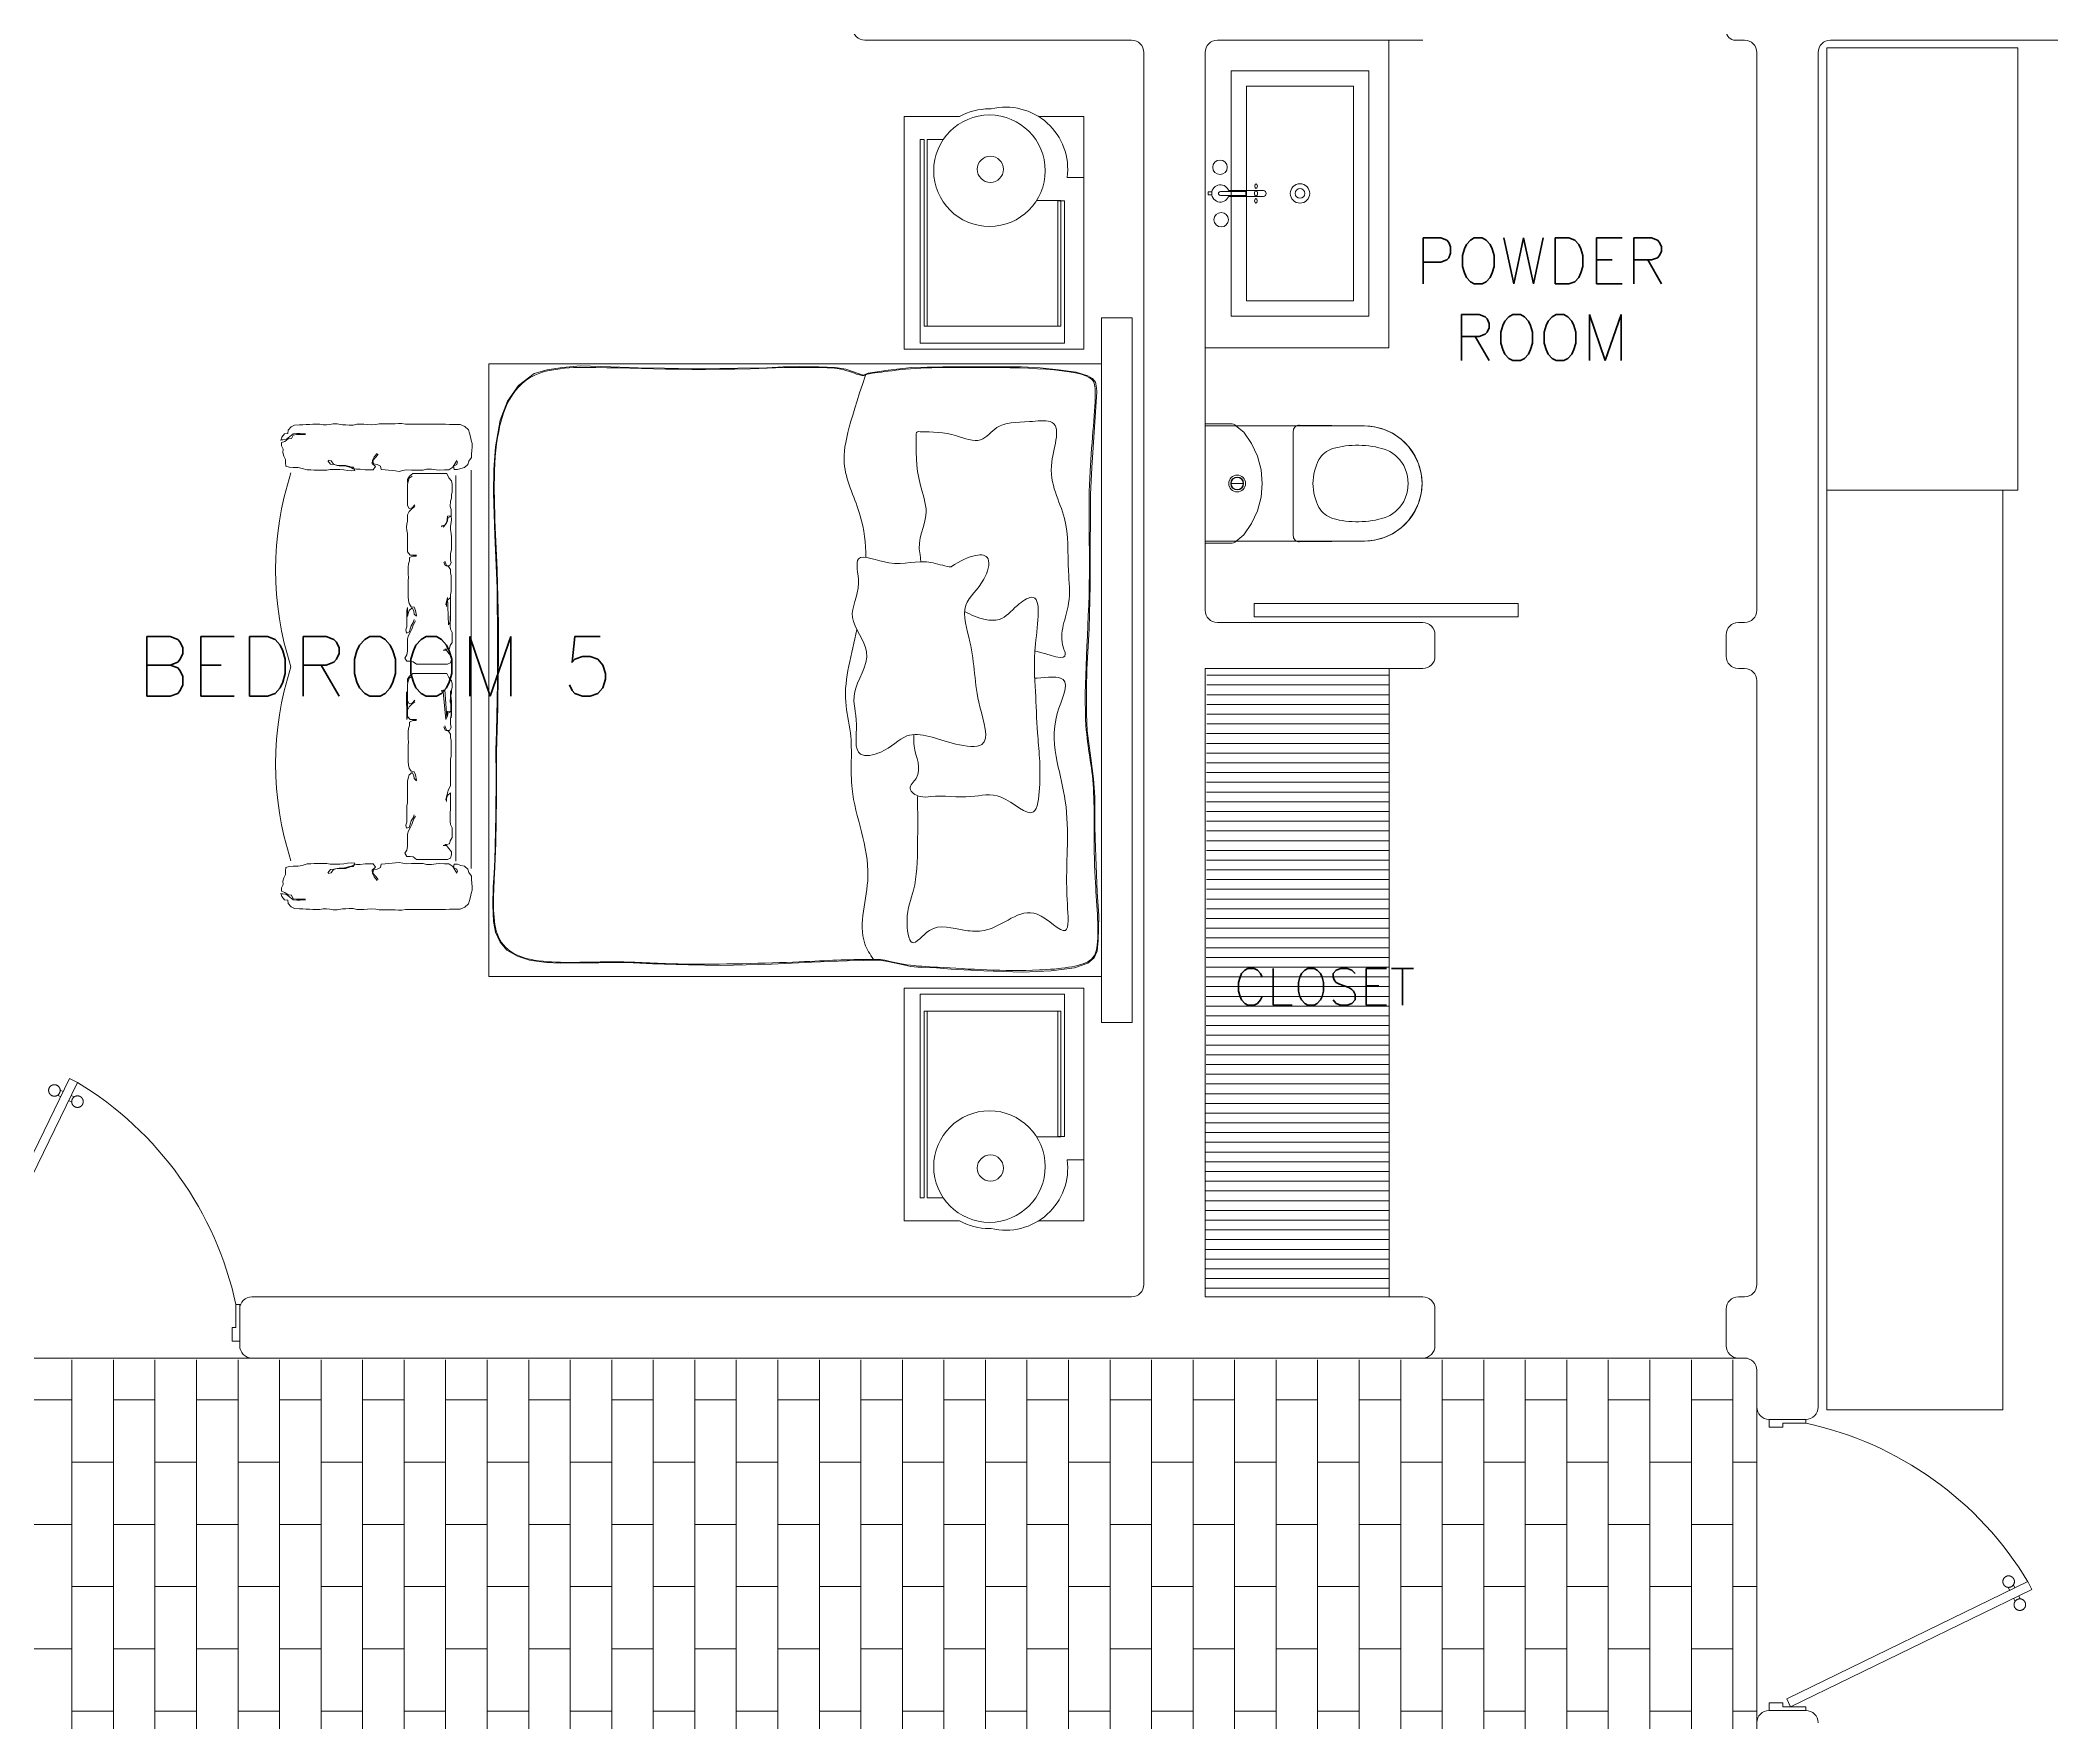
# Model space of a CAD drawing. Header units: metres. Extents: x 8 to 2416, y -346 to 476.
# Drawn here: x 45.75 to 52.31, y 47.26 to 52.75 of the extents above; entities that cross this region are included whole.
import ezdxf

# ---------------------------------------------------------------- set-up
doc = ezdxf.new("R2010")
doc.units = ezdxf.units.M
doc.linetypes.add('0', pattern=[0])
doc.layers.get('0').update_dxf_attribs({"color": 250, "linetype": '0', "lineweight": 20})
doc.layers.add('1', color=1, linetype='Continuous')
for name, color, linetype, lineweight in [('A-DOOR', 35, 'Continuous', 5), ('A-WALL', 250, 'Continuous', 20), ('baños', 140, 'Continuous', 0), ('closets', 253, 'Continuous', 0), ('MOBILIARIOS', 252, 'Continuous', 0), ('piso', 253, 'Continuous', 0), ('textos', 7, 'Continuous', 0)]:
    doc.layers.add(name, color=color, linetype=linetype, lineweight=lineweight)
doc.layers.add('hatch piso', color=253, linetype='Continuous', lineweight=0, transparency=0.7)
doc.styles.get("Standard").update_dxf_attribs({"font": 'arial.ttf', "height": 0.1875})

# ---------------------------------------------------------------- blocks, each defined once
blk = doc.blocks.new('Caroma_ToiletSuites')
at = {"layer": 'baños'}
for p, q in [((-120.8, 664), (-144, 640.8)), ((-94, 682.8), (-120.8, 664)), ((-64.3, 696.7), (-94, 682.8)), ((-32.6, 705.1), (-64.3, 696.7)), ((0, 708), (-32.6, 705.1)), ((32.6, 705.1), (0, 708)), ((64.3, 696.7), (32.6, 705.1)), ((94, 682.8), (64.3, 696.7)), ((120.8, 664), (94, 682.8)), ((144, 640.8), (120.8, 664)), ((-162.8, 614), (-176.7, 584.3)), ((-144, 640.8), (-162.8, 614)), ((162.8, 614), (144, 640.8)), ((176.7, 584.3), (162.8, 614)), ((-185.1, 552.6), (-188, 520)), ((-176.7, 584.3), (-185.1, 552.6)), ((185.1, 552.6), (176.7, 584.3)), ((188, 520), (185.1, 552.6)), ((-188, 520), (-190.5, 308)), ((-188, 0), (-188, 520)), ((188, 520), (188, 0)), ((190.5, 308), (188, 520)), ((-190.5, 308), (-190.2, 304.5)), ((-190.2, 304.5), (-189.3, 301.2)), ((-189.3, 301.2), (-187.8, 298)), ((-187.8, 298), (-185.8, 295.1)), ((-185.8, 295.1), (-183.4, 292.7)), ((-183.4, 292.7), (-180.5, 290.7)), ((-180.5, 290.7), (-177.3, 289.2)), ((-177.3, 289.2), (-174, 288.3)), ((-174, 288.3), (-170.5, 288)), ((-170.5, 288), (170.5, 288)), ((170.5, 288), (174, 288.3)), ((174, 288.3), (177.3, 289.2)), ((177.3, 289.2), (180.5, 290.7)), ((180.5, 290.7), (183.4, 292.7)), ((183.4, 292.7), (185.8, 295.1)), ((185.8, 295.1), (187.8, 298)), ((187.8, 298), (189.3, 301.2)), ((189.3, 301.2), (190.2, 304.5)), ((190.2, 304.5), (190.5, 308)), ((-130, 152.2), (-167.1, 126.2)), ((-88.9, 171.3), (-130, 152.2)), ((-45.1, 183.1), (-88.9, 171.3)), ((0, 187), (-45.1, 183.1)), ((45.1, 183.1), (0, 187)), ((88.9, 171.3), (45.1, 183.1)), ((130, 152.2), (88.9, 171.3)), ((167.1, 126.2), (130, 152.2)), ((-194.6, 88.2), (-195, 83.5)), ((-195, 83.5), (-195, 0)), ((-193.4, 92.7), (-194.6, 88.2)), ((-191.4, 97), (-193.4, 92.7)), ((-188.7, 100.9), (-191.4, 97)), ((-167.1, 126.2), (-188.7, 100.9)), ((0, 85), (0, 125)), ((188.7, 100.9), (167.1, 126.2)), ((191.4, 97), (188.7, 100.9)), ((193.4, 92.7), (191.4, 97)), ((194.6, 88.2), (193.4, 92.7)), ((195, 83.5), (194.6, 88.2)), ((195, 0), (195, 83.5)), ((-195, 0), (195, 0)), ((188, 0), (-188, 0))]:
    blk.add_line(p, q, dxfattribs=at)
for centre, radius, start, end in [((0, 520), 188, 0, 180), ((-2.7, 547.4), 115.2, 88.65652, 137.04039), ((2.7, 547.4), 115.2, 42.9609, 91.34146), ((-18.8, 556.1), 97.6, 134.33725, 160.9897), ((18.8, 556.1), 97.6, 19.00998, 45.66427), ((183, 496.7), 307.9, 162.77131, 195.21432), ((-183, 496.7), 307.9, 344.7852, 17.22859), ((-36.1, 442.4), 82.4, 198.76304, 239.35819), ((36.1, 442.4), 82.4, 300.64117, 341.23514), ((2.9, 529.9), 177.9, 242.91598, 269.06591), ((-2.9, 529.9), 177.9, 270.93391, 297.08355), ((0, 105), 27.5, 0, 180), ((0, 105), 27.5, 180, 0), ((0, 105), 21, 0, 180), ((0, 105), 21, 180, 0), ((0, 105), 20, 0, 180), ((0, 105), 20, 180, 0)]:
    blk.add_arc(centre, radius, start, end, dxfattribs=at)
blk = doc.blocks.new('puerta 1.00')
at = {"layer": 'A-DOOR'}
for p, q in [((-0.15, -0.0125), (-0.9369, -0.3949)), ((-0.1376, -0.038), (-0.9245, -0.4204)), ((-0.1376, -0.038), (-0.15, -0.0125)), ((-0.8946, -0.3743), (-0.8996, -0.3641)), ((-0.8777, -0.3661), (-0.8826, -0.3559)), ((-0.8653, -0.3916), (-0.8603, -0.4018)), ((-0.9369, -0.3949), (-0.9245, -0.4204)), ((-0.8822, -0.3998), (-0.8772, -0.4101))]:
    blk.add_line(p, q, dxfattribs=at)
for points in [[(-0.08, 0), (-0.08, -0.025), (-0.125, -0.025), (-0.125, -0.0125), (-0.2, -0.0125), (-0.2, 0), (-0.08, 0)], [(-0.08, -0.95), (-0.08, -0.925), (-0.125, -0.925), (-0.125, -0.9375), (-0.2, -0.9375), (-0.2, -0.95), (-0.08, -0.95)]]:
    blk.add_lwpolyline(points, dxfattribs=at)
blk.add_arc((0.0366, 0.1602), 1.1229, 211.13358, 257.83427, dxfattribs=at)
for points in [[(-0.8982, -0.3642), (-0.9033, -0.3642), (-0.912, -0.3591), (-0.917, -0.3504), (-0.917, -0.3403), (-0.912, -0.3316), (-0.9033, -0.3265), (-0.8932, -0.3265), (-0.8844, -0.3316), (-0.8794, -0.3403), (-0.8794, -0.3504), (-0.8844, -0.3591), (-0.8932, -0.3642), (-0.8982, -0.3642)], [(-0.8617, -0.4394), (-0.8667, -0.4394), (-0.8754, -0.4344), (-0.8805, -0.4256), (-0.8805, -0.4156), (-0.8754, -0.4068), (-0.8667, -0.4018), (-0.8566, -0.4018), (-0.8479, -0.4068), (-0.8428, -0.4156), (-0.8428, -0.4257), (-0.8479, -0.4344), (-0.8566, -0.4394), (-0.8617, -0.4394)]]:
    blk.add_open_spline(points, degree=2, dxfattribs=at)
blk = doc.blocks.new('A$C8d867532')
at = {"layer": 'baños', "linetype": 'Continuous'}
blk.add_line((0.0395, 0.4062, 0), (0.1223, 0.4062, 0.0004), dxfattribs=at)
at = {"layer": 'baños'}
for points in [[(0.0743, 0.8), (0.5243, 0.8), (0.5243, 0), (0.0743, 0)], [(0.1243, 0.75), (0.4743, 0.75), (0.4743, 0.05), (0.1243, 0.05)]]:
    blk.add_lwpolyline(points, close=True, dxfattribs=at)
at = {"layer": 'baños', "linetype": 'Continuous'}
for points, elevation in [([(0.0114, 0.405), (0.0005, 0.405), (0, 0.4043), (0, 0.3957)], 0), ([(0, 0.3957), (0.0005, 0.395), (0.0114, 0.395)], 0), ([(0.1223, 0.4062), (0.1223, 0.3939)], 0.0004)]:
    blk.add_lwpolyline(points, dxfattribs=dict(at, elevation=elevation))
blk.add_lwpolyline([(0.0672, 0.3939, -9.082434), (0.0672, 0.4062)], format="xyb", dxfattribs=at)
at = {"layer": 'baños', "linetype": 'Continuous', "elevation": 0}
for points in [[(0.0333, 0.4, -0.385153), (0.0395, 0.4062), (0.0395, 0.4062)], [(0.0333, 0.4, 0.385153), (0.0395, 0.3939), (0.0395, 0.3939)], [(0.0661, 0.4101), (0.1804, 0.4101, -0.363105), (0.1887, 0.4, -0.363105), (0.1804, 0.39), (0.0661, 0.39)]]:
    blk.add_lwpolyline(points, format="xyb", dxfattribs=at)
at = {"layer": 'baños', "linetype": 'Continuous', "extrusion": (1.31781e-06, -1, -8.43443e-26), "elevation": -0.3939}
blk.add_lwpolyline([(0.1223, 0.0004), (0.0395, 0)], close=True, dxfattribs=at)
at = {"layer": 'baños', "linetype": 'Continuous'}
for centre, radius in [((0.0422, 0.4857), 0.0237), ((0.2993, 0.4), 0.0317), ((0.2993, 0.4), 0.0159), ((0.0384, 0.3146), 0.0237)]:
    blk.add_circle(centre, radius, dxfattribs=at)
at = {"layer": 'baños', "linetype": 'Continuous', "extrusion": (3.61622e-27, 8.43443e-26, -1)}
for centre, major_axis, ratio in [((0.1558, 0.4), (0, -0.0085), 0.599546), ((0.1557, 0.424), (0.00005, -0.0075), 0.581577), ((0.1558, 0.376), (0.00005, -0.0075), 0.581577)]:
    blk.add_ellipse(centre, major_axis=major_axis, ratio=ratio, dxfattribs=at)
at = {"layer": 'baños', "linetype": 'Continuous', "flags": 8}
for tag, p in [('TRADENAME', (0.1887, 0.4, 0)), ('MODELNUMBER', (0.1887, 0.4, 0)), ('MATERIAL', (0.1888, 0.4, 0)), ('PRODUCT', (0.1888, 0.4, 0))]:
    blk.add_attdef(tag, p, '', height=0.0000254, rotation=270.00008, dxfattribs=at)
at = {"layer": 'baños', "linetype": 'Continuous'}
for tag, p in [('MATERIAL', (0.299, 0.3999)), ('PRODUCT', (0.299, 0.3999)), ('TRADENAME', (0.2991, 0.3999)), ('MODELNUMBER', (0.2991, 0.3999))]:
    blk.add_attdef(tag, p, '', height=0.0000254, rotation=90.00008, dxfattribs=at)
blk = doc.blocks.new('PL BASE 1N NASAS 09')
at = {"layer": 'closets', "transparency": 33554687}
h = blk.add_hatch(dxfattribs=at)
h.set_pattern_fill('LINE', color=256, scale=0.01, angle=180)
h.set_pattern_definition([(180, (-436.975463, -2859.17424), (-4e-18, -0.03175), [])])
h.paths.add_polyline_path([(-100.8257, -37.4997), (-100.8295, -39.5497), (-100.2311, -39.5497), (-100.2311, -37.4997)])
at = {"layer": 'A-DOOR'}
blk.add_lwpolyline([(-100.6713, -37.2871), (-99.8095, -37.2871), (-99.8095, -37.3316), (-100.6713, -37.3316)], close=True, dxfattribs=at)
at = {"layer": 'A-WALL'}
for p, q in [((-101.071, -35.4497), (-101.941, -35.4497)), ((-101.031, -35.4897), (-101.031, -39.5097)), ((-100.831, -37.3097), (-100.831, -35.4897)), ((-100.791, -35.4497), (-100.1211, -35.4497)), ((-99.1011, -35.4497), (-99.1011, -35.4497)), ((-99.1011, -35.4497), (-99.0711, -35.4497)), ((-99.0311, -35.4897), (-99.0311, -37.3097)), ((-98.8311, -35.4897), (-98.8311, -39.9097)), ((-98.7911, -35.4497), (-97.8461, -35.4497)), ((-100.791, -37.3497), (-100.1211, -37.3497)), ((-100.0811, -37.3897), (-100.0811, -37.4597)), ((-99.1311, -37.3897), (-99.1311, -37.4597)), ((-99.1011, -37.3497), (-99.1011, -37.3497)), ((-99.0711, -37.3497), (-99.0911, -37.3497)), ((-100.831, -37.4997), (-100.1211, -37.4997)), ((-100.831, -39.5497), (-100.831, -37.4997)), ((-99.1011, -37.4997), (-99.1011, -37.4997)), ((-99.0911, -37.4997), (-99.0711, -37.4997)), ((-99.0311, -37.5397), (-99.0311, -39.5097)), ((-101.071, -39.5497), (-103.941, -39.5497)), ((-100.1211, -39.5497), (-100.831, -39.5497)), ((-99.0911, -39.5497), (-99.0711, -39.5497)), ((-103.981, -39.5897), (-103.981, -39.7097)), ((-100.0811, -39.5897), (-100.0811, -39.7097)), ((-99.1311, -39.5897), (-99.1311, -39.7097)), ((-100.1211, -39.7497), (-103.941, -39.7497)), ((-99.0911, -39.7497), (-99.0711, -39.7497)), ((-99.0311, -39.7897), (-99.0311, -39.9097)), ((-98.8711, -39.9497), (-98.9911, -39.9497)), ((-99.0311, -40.9397), (-99.0311, -41.0097)), ((-98.8711, -40.8997), (-98.9911, -40.8997))]:
    blk.add_line(p, q, dxfattribs=at)
for centre, radius, start, end in [((-101.941, -35.4097), 0.04, 180, 270), ((-99.1011, -35.4197), 0.03, 180, 270), ((-101.071, -35.4897), 0.04, 0, 90), ((-100.791, -35.4897), 0.04, 90, 180), ((-99.0711, -35.4897), 0.04, 360, 90), ((-98.7911, -35.4897), 0.04, 90, 180), ((-100.791, -37.3097), 0.04, 180, 270), ((-99.0711, -37.3097), 0.04, 270, 360), ((-100.1211, -37.3897), 0.04, 0, 90), ((-99.0911, -37.3897), 0.04, 90, 180), ((-100.1211, -37.4597), 0.04, 270, 0), ((-99.0911, -37.4597), 0.04, 180, 270), ((-99.0711, -37.5397), 0.04, 0, 90), ((-101.071, -39.5097), 0.04, 270, 0), ((-99.0711, -39.5097), 0.04, 270, 0), ((-103.941, -39.5897), 0.04, 90, 180), ((-100.1211, -39.5897), 0.04, 0, 90), ((-99.0911, -39.5897), 0.04, 90, 180), ((-103.941, -39.7097), 0.04, 180, 270), ((-100.1211, -39.7097), 0.04, 270, 0), ((-99.0911, -39.7097), 0.04, 180, 270), ((-99.0711, -39.7897), 0.04, 0, 90), ((-98.9911, -39.9097), 0.04, 180, 270), ((-98.8711, -39.9097), 0.04, 270, 0), ((-98.9911, -40.9397), 0.04, 90, 180), ((-98.8711, -40.9397), 0.04, 360, 90)]:
    blk.add_arc(centre, radius, start, end, dxfattribs=at)
at = {"layer": 'baños'}
for q in [(-100.2315, -35.4497), (-100.8315, -36.4532)]:
    blk.add_line((-100.2315, -36.4532), q, dxfattribs=at)
at = {"layer": 'closets', "transparency": 33554687}
blk.add_line((-100.2311, -39.5497), (-100.2311, -37.4997), dxfattribs=at)
at = {"layer": 'piso'}
for p, q in [((-104.971, -39.7497), (-103.941, -39.7497)), ((-100.1211, -39.7497), (-99.0911, -39.7497)), ((-99.0311, -39.9097), (-99.0311, -40.9397))]:
    blk.add_line(p, q, dxfattribs=at)
at = {"layer": '1'}
ref = blk.add_blockref('A$C8d867532', (-100.8209, -35.5497), dxfattribs=dict(at, xscale=-1, rotation=180))
ref.add_attrib('MATERIAL', 'VITREOUS CHINA', (-100.522, -35.9496), dxfattribs={"layer": 'baños', "linetype": 'Continuous', "height": 0.0000254, "rotation": 269.99992})
ref.add_attrib('PRODUCT', 'BATHROOM SINK', (-100.5219, -35.9496), dxfattribs={"layer": 'baños', "linetype": 'Continuous', "height": 0.0000254, "rotation": 269.99992})
ref.add_attrib('TRADENAME', 'VOX', (-100.5219, -35.9496), dxfattribs={"layer": 'baños', "linetype": 'Continuous', "height": 0.0000254, "rotation": 269.99992})
ref.add_attrib('MODELNUMBER', 'K-5373', (-100.5218, -35.9496), dxfattribs={"layer": 'baños', "linetype": 'Continuous', "height": 0.0000254, "rotation": 269.99992})
ref.add_attrib('MATERIAL', 'BRASS', (-100.6321, -35.9498, 0), dxfattribs={"layer": 'baños', "linetype": 'Continuous', "height": 0.0000254, "rotation": 89.99992})
ref.add_attrib('PRODUCT', 'FAUCETS', (-100.6322, -35.9498, 0), dxfattribs={"layer": 'baños', "linetype": 'Continuous', "height": 0.0000254, "rotation": 89.99992})
ref.add_attrib('TRADENAME', 'PURIST', (-100.6322, -35.9498, 0), dxfattribs={"layer": 'baños', "linetype": 'Continuous', "height": 0.0000254, "rotation": 89.99992})
ref.add_attrib('MODELNUMBER', 'K-14404-4A', (-100.6322, -35.9498, 0), dxfattribs={"layer": 'baños', "linetype": 'Continuous', "height": 0.0000254, "rotation": 89.99992})
at = {"layer": 'A-DOOR', "xscale": -1, "rotation": 90}
blk.add_blockref('puerta 1.00', (-104.931, -39.7747), dxfattribs=at)
at = {"layer": 'A-DOOR', "rotation": 180}
blk.add_blockref('puerta 1.00', (-99.0711, -40.8997), dxfattribs=at)
at = {"layer": 'baños', "xscale": -0.000999999934791, "yscale": 0.000999999934791, "rotation": 270}
blk.add_blockref('Caroma_ToiletSuites', (-100.8315, -36.8961), dxfattribs=at)
at = {"layer": 'textos'}
for s, insert, char_height, width, attachment_point in [('\\pxqc;{\\Fromans|c0;POWDER\\PROOM}', (-98.03, -36.495), 0.15, 3.408577, 9), ('{\\Fromans|c0; BEDROOM 5}', (-104.4508, -37.5905), 0.195, 3.404877, 7), ('\\pxqc;{\\Fromans|c0;\\H0.8x;CLOSET\\H1.25x; }', (-98.7396, -38.5982), 0.15, 3.404877, 9)]:
    blk.add_mtext(s, dxfattribs=dict(at, insert=insert, char_height=char_height, width=width, attachment_point=attachment_point))
blk = doc.blocks.new('A$Ca3ef8f56')
at = {"layer": 'MOBILIARIOS'}
for p, q in [((0.0032, 0.1527), (0.0032, 1.4519)), ((0.0532, 0.1694), (0.0532, 1.4284))]:
    blk.add_line(p, q, dxfattribs=at)
for points in [[(0.6249, 1.5324), (0.6212, 1.5434), (0.6126, 1.5544), (0.6016, 1.5556), (0.6004, 1.5666), (0.5906, 1.5776), (0.5796, 1.5825), (0.5637, 1.5837), (0.5527, 1.5837), (0.5417, 1.5849), (0.5307, 1.5849), (0.5197, 1.5862), (0.4977, 1.5862), (0.4867, 1.5837), (0.4757, 1.5837), (0.4647, 1.5849), (0.4537, 1.5874), (0.4402, 1.5874), (0.4231, 1.5837), (0.4121, 1.5837), (0.4011, 1.5825), (0.3889, 1.5825), (0.3766, 1.5862), (0.3534, 1.5862), (0.3412, 1.5849), (0.3302, 1.5837), (0.3143, 1.5849), (0.3033, 1.5874), (0.2519, 1.5874), (0.2409, 1.5886), (0.2299, 1.5886), (0.2177, 1.5862), (0.0868, 1.5862), (0.0746, 1.5849), (0.0391, 1.5849), (0.0245, 1.5788), (0.0122, 1.5678), (0.0086, 1.5568), (0.0061, 1.5446), (0.0037, 1.5336), (0, 1.5226), (0, 1.5116), (0.0012, 1.5006), (0.0024, 1.4884), (0.0024, 1.4774), (0.011, 1.4652), (0.0147, 1.4542), (0.0257, 1.4445), (0.0367, 1.442), (0.0477, 1.4383), (0.0587, 1.4383), (0.0611, 1.4493), (0.0501, 1.4542), (0.0477, 1.464)], [(0.4708, 1.4664), (0.4622, 1.4554), (0.4512, 1.4542), (0.4341, 1.4506), (0.4231, 1.4506), (0.4109, 1.4493), (0.3999, 1.4457), (0.3876, 1.4457), (0.3828, 1.4347), (0.395, 1.4335), (0.4072, 1.4347), (0.4194, 1.4371), (0.4317, 1.4383), (0.4635, 1.4383), (0.4745, 1.4359), (0.516, 1.4359), (0.527, 1.4371), (0.5381, 1.4371), (0.5552, 1.442), (0.5674, 1.4445), (0.5845, 1.4445), (0.5968, 1.4457), (0.6078, 1.4493), (0.609, 1.4603), (0.609, 1.4713), (0.6151, 1.4823), (0.6175, 1.4933), (0.6163, 1.5043), (0.6224, 1.5153), (0.6224, 1.5263), (0.6114, 1.53), (0.6004, 1.5385), (0.5894, 1.5397), (0.5845, 1.5507), (0.5735, 1.552), (0.5442, 1.552)], [(0.5442, 1.5544), (0.5613, 1.5556), (0.5723, 1.5556), (0.5845, 1.5544), (0.5955, 1.5458), (0.6065, 1.5373), (0.6175, 1.5348), (0.6212, 1.5348)], [(0.0501, 1.4677), (0.0563, 1.4567), (0.0636, 1.4457), (0.0758, 1.4371), (0.0905, 1.4371), (0.1064, 1.4359), (0.1174, 1.4371), (0.1333, 1.4396), (0.1492, 1.4396), (0.1602, 1.4359), (0.1981, 1.4359), (0.2152, 1.4371), (0.2262, 1.4347), (0.2385, 1.4322), (0.2507, 1.4335), (0.2617, 1.4347), (0.2727, 1.4359), (0.2837, 1.4371), (0.2972, 1.4383), (0.2996, 1.4493), (0.3106, 1.4542), (0.3216, 1.4567), (0.3241, 1.4677), (0.3143, 1.4787), (0.3069, 1.4884)], [(0.3106, 1.4909), (0.3204, 1.4799), (0.3253, 1.4689), (0.3265, 1.4579), (0.3155, 1.4481), (0.3228, 1.4371), (0.3497, 1.4371), (0.3656, 1.4396), (0.3779, 1.4396), (0.3889, 1.4408), (0.3999, 1.4481), (0.4133, 1.4518), (0.4402, 1.4518), (0.4525, 1.4554), (0.4598, 1.4664), (0.4696, 1.4689)], [(0.0946, 1.3772), (0.0844, 1.3772), (0.0759, 1.3874), (0.0673, 1.3976), (0.0673, 1.4078), (0.0708, 1.4181), (0.081, 1.4232), (0.1822, 1.4232), (0.1924, 1.4146), (0.2026, 1.4129), (0.2129, 1.4129), (0.2197, 1.4027), (0.2129, 1.3925), (0.2112, 1.3806), (0.2112, 1.3397), (0.2078, 1.3294), (0.2026, 1.3192), (0.1975, 1.309), (0.1941, 1.2988), (0.189, 1.2885), (0.1856, 1.2817)], [(0.0844, 1.234), (0.0844, 1.2238), (0.081, 1.2135), (0.0708, 1.205), (0.0708, 1.2579), (0.0725, 1.2715), (0.0725, 1.2988), (0.0708, 1.309), (0.0656, 1.3192), (0.0656, 1.3516), (0.0725, 1.3618), (0.0742, 1.372), (0.0844, 1.3737), (0.0895, 1.3737)], [(0.189, 1.2766), (0.1924, 1.2868), (0.1992, 1.2971), (0.2026, 1.3073), (0.2044, 1.3175), (0.2146, 1.3209), (0.2163, 1.3107), (0.2129, 1.3005), (0.2129, 1.2476), (0.2112, 1.2374), (0.2112, 1.1675), (0.2095, 1.1573), (0.2061, 1.1471), (0.1958, 1.1385), (0.1907, 1.1488), (0.189, 1.159), (0.1822, 1.1658)], [(0.0929, 0.9903), (0.0878, 1.0005), (0.0776, 1.0039), (0.0708, 1.0141), (0.0708, 1.0244), (0.069, 1.0346), (0.069, 1.0857), (0.0708, 1.0959), (0.0708, 1.1829), (0.0776, 1.1948), (0.081, 1.205), (0.0827, 1.2152), (0.0861, 1.2272), (0.0861, 1.2289)], [(0.1822, 1.1641), (0.1856, 1.1471), (0.189, 1.1368), (0.1992, 1.1351), (0.2061, 1.1249), (0.2078, 1.1147), (0.2095, 1.1028), (0.2095, 1.0499), (0.2078, 1.0397), (0.2095, 1.0295), (0.2095, 1.0056), (0.2078, 0.9954), (0.2044, 0.9852), (0.2044, 0.9749), (0.1941, 0.9698), (0.1839, 0.9698), (0.1822, 0.9664), (0.2026, 0.9664), (0.2112, 0.9562), (0.2112, 0.8965), (0.2129, 0.8863), (0.2146, 0.8761), (0.2129, 0.9659), (0.2112, 0.9556), (0.2112, 0.9352), (0.2061, 0.925), (0.1958, 0.9147), (0.1873, 0.9079)], [(0.0946, 0.8761), (0.0861, 0.9659), (0.081, 0.9556), (0.0793, 0.9454), (0.069, 0.9403), (0.0673, 0.9505), (0.069, 0.9607), (0.0708, 0.8727), (0.0708, 0.8829), (0.069, 0.8965), (0.0673, 0.9085), (0.0673, 0.9494), (0.0708, 0.9613), (0.0708, 0.9818), (0.069, 0.992), (0.0742, 1.0022), (0.0844, 1.0005), (0.0878, 0.9903), (0.0895, 0.9869)], [(0.2112, 0.8449), (0.2112, 0.8346), (0.2044, 0.8244), (0.1941, 0.8159), (0.0827, 0.8159), (0.0759, 0.8295), (0.0673, 0.8397), (0.0656, 0.85), (0.0656, 0.8602), (0.0673, 0.8704), (0.0673, 0.8806), (0.0708, 0.8909), (0.0725, 0.9079), (0.069, 0.9181), (0.069, 0.9386), (0.081, 0.9403), (0.0827, 0.959), (0.0895, 0.8693), (0.0998, 0.871), (0.0981, 0.8744)], [(0.1873, 0.9028), (0.1958, 0.913), (0.2061, 0.9147), (0.2112, 0.9045), (0.2112, 0.8517), (0.2095, 0.8414), (0.2061, 0.8312), (0.1958, 0.8244)], [(0.0844, 0.5968), (0.0844, 0.5866), (0.081, 0.5764), (0.0708, 0.5679), (0.0708, 0.6207), (0.0725, 0.6343), (0.0725, 0.6616), (0.0708, 0.6718), (0.0656, 0.6821), (0.0656, 0.7144), (0.0725, 0.7247), (0.0742, 0.7349), (0.0844, 0.7366), (0.0895, 0.7366)], [(0.0946, 0.74), (0.0844, 0.74), (0.0759, 0.7502), (0.0673, 0.7604), (0.0673, 0.7707), (0.0708, 0.7809), (0.081, 0.786), (0.1822, 0.786), (0.1924, 0.7775), (0.2026, 0.7758), (0.2129, 0.7758), (0.2197, 0.7656), (0.2129, 0.7553), (0.2112, 0.7434), (0.2112, 0.7025), (0.2078, 0.6923), (0.2026, 0.6821), (0.1975, 0.6718), (0.1941, 0.6616), (0.189, 0.6514), (0.1856, 0.6446)], [(0.0929, 0.4531), (0.0878, 0.4633), (0.0776, 0.4668), (0.0708, 0.477), (0.0708, 0.4872), (0.069, 0.4974), (0.069, 0.5486), (0.0708, 0.5588), (0.0708, 0.6457), (0.0776, 0.6576), (0.081, 0.5679), (0.0827, 0.5781), (0.0861, 0.59), (0.0861, 0.5917)], [(0.189, 0.6394), (0.1924, 0.6497), (0.1992, 0.6599), (0.2026, 0.6701), (0.2044, 0.6803), (0.2146, 0.6838), (0.2163, 0.6735), (0.2129, 0.6633), (0.2129, 0.6105), (0.2112, 0.6002), (0.2112, 0.6304), (0.2095, 0.6201), (0.2061, 0.6099), (0.1958, 0.6014), (0.1907, 0.6116), (0.189, 0.6218), (0.1822, 0.6287)], [(0.1822, 0.627), (0.1856, 0.6099), (0.189, 0.5997), (0.1992, 0.598), (0.2061, 0.5878), (0.2078, 0.5775), (0.2095, 0.5656), (0.2095, 0.5128), (0.2078, 0.5025), (0.2095, 0.4923), (0.2095, 0.4685), (0.2078, 0.4582), (0.2044, 0.448), (0.2044, 0.4378), (0.1941, 0.4327), (0.1839, 0.4327), (0.1822, 0.4293), (0.2026, 0.4293), (0.2112, 0.419), (0.2112, 0.3594), (0.2129, 0.3492), (0.2146, 0.3389), (0.2129, 0.3287), (0.2112, 0.3185), (0.2112, 0.298), (0.2061, 0.2878), (0.1958, 0.2776), (0.1873, 0.2708)], [(0.0946, 0.3389), (0.0861, 0.3287), (0.081, 0.3185), (0.0793, 0.3083), (0.069, 0.3031), (0.0673, 0.3134), (0.069, 0.3236), (0.0708, 0.3355), (0.0708, 0.3457), (0.069, 0.3594), (0.0673, 0.3713), (0.0673, 0.4122), (0.0708, 0.4241), (0.0708, 0.4446), (0.069, 0.4548), (0.0742, 0.465), (0.0844, 0.4633), (0.0878, 0.4531), (0.0895, 0.4497)], [(0.2112, 0.1926), (0.2112, 0.1824), (0.2044, 0.1721), (0.1941, 0.1636), (0.0827, 0.1636), (0.0759, 0.1772), (0.0673, 0.1875), (0.0656, 0.1977), (0.0656, 0.223), (0.0673, 0.2333), (0.0673, 0.2435), (0.0708, 0.2537), (0.0725, 0.2708), (0.069, 0.281), (0.069, 0.3014), (0.081, 0.3031), (0.0827, 0.3219), (0.0895, 0.3321), (0.0998, 0.3338), (0.0981, 0.3372)], [(0.1873, 0.2656), (0.1958, 0.2759), (0.2061, 0.2776), (0.2112, 0.2673), (0.2112, 0.1994), (0.2095, 0.1892), (0.2061, 0.179), (0.1958, 0.1721)], [(0.6249, 0.0562), (0.6212, 0.0452), (0.6126, 0.0342), (0.6016, 0.033), (0.6004, 0.022), (0.5906, 0.011), (0.5796, 0.0061), (0.5637, 0.0049), (0.5527, 0.0049), (0.5417, 0.0037), (0.5307, 0.0037), (0.5197, 0.0024), (0.4977, 0.0024), (0.4867, 0.0049), (0.4757, 0.0049), (0.4647, 0.0037), (0.4537, 0.0012), (0.4402, 0.0012), (0.4231, 0.0049), (0.4121, 0.0049), (0.4011, 0.0061), (0.3889, 0.0061), (0.3766, 0.0024), (0.3534, 0.0024), (0.3412, 0.0037), (0.3302, 0.0049), (0.3143, 0.0037), (0.3033, 0.0012), (0.2519, 0.0012), (0.2409, 0), (0.2299, 0), (0.2177, 0.0024), (0.0868, 0.0024), (0.0746, 0.0037), (0.0391, 0.0037), (0.0245, 0.0098), (0.0122, 0.0208), (0.0086, 0.0318), (0.0061, 0.044), (0.0037, 0.055), (0, 0.066), (0, 0.077), (0.0012, 0.088), (0.0024, 0.1002), (0.0024, 0.1112), (0.011, 0.1234), (0.0147, 0.1344), (0.0257, 0.1441), (0.0367, 0.1466), (0.0477, 0.1503), (0.0587, 0.1503), (0.0611, 0.1393), (0.0501, 0.1344), (0.0477, 0.1246)], [(0.0501, 0.1209), (0.0563, 0.1319), (0.0636, 0.1429), (0.0758, 0.1515), (0.0905, 0.1515), (0.1064, 0.1527), (0.1174, 0.1515), (0.1333, 0.149), (0.1492, 0.149), (0.1602, 0.1527), (0.1981, 0.1527), (0.2152, 0.1515), (0.2262, 0.1539), (0.2385, 0.1564), (0.2507, 0.1551), (0.2617, 0.1539), (0.2727, 0.1527), (0.2837, 0.1515), (0.2972, 0.1503), (0.2996, 0.1393), (0.3106, 0.1344), (0.3216, 0.1319), (0.3241, 0.1209), (0.3143, 0.1099), (0.3069, 0.1002)], [(0.3106, 0.0977), (0.3204, 0.1087), (0.3253, 0.1197), (0.3265, 0.1307), (0.3155, 0.1405), (0.3228, 0.1515), (0.3497, 0.1515), (0.3656, 0.149), (0.3779, 0.149), (0.3889, 0.1478), (0.3999, 0.1405), (0.4133, 0.1368), (0.4402, 0.1368), (0.4525, 0.1332), (0.4598, 0.1222), (0.4696, 0.1197)], [(0.4708, 0.1222), (0.4622, 0.1332), (0.4512, 0.1344), (0.4341, 0.138), (0.4231, 0.138), (0.4109, 0.1393), (0.3999, 0.1429), (0.3876, 0.1429), (0.3828, 0.1539), (0.395, 0.1551), (0.4072, 0.1539), (0.4194, 0.1515), (0.4317, 0.1503), (0.4635, 0.1503), (0.4745, 0.1527), (0.516, 0.1527), (0.527, 0.1515), (0.5381, 0.1515), (0.5552, 0.1466), (0.5674, 0.1441), (0.5845, 0.1441), (0.5968, 0.1429), (0.6078, 0.1393), (0.609, 0.1283), (0.609, 0.1173), (0.6151, 0.1063), (0.6175, 0.0953), (0.6163, 0.0843), (0.6224, 0.0733), (0.6224, 0.0623), (0.6114, 0.0586), (0.6004, 0.0501), (0.5894, 0.0489), (0.5845, 0.0379), (0.5735, 0.0366), (0.5442, 0.0366)], [(0.5442, 0.0342), (0.5613, 0.033), (0.5723, 0.033), (0.5845, 0.0342), (0.5955, 0.0428), (0.6065, 0.0513), (0.6175, 0.0537), (0.6212, 0.0537)]]:
    blk.add_lwpolyline(points, dxfattribs=at)
for centre in [(-0.3846, 1.1107), (-0.3846, 0.4779)]:
    blk.add_arc(centre, 1.0261, 342.03988, 17.96012, dxfattribs=at)
blk = doc.blocks.new('A$C11dadbfd')
at = {"layer": 'MOBILIARIOS'}
for p, q in [((1.7951, 3.6335), (1.9417, 3.6335)), ((1.9417, 3.4354), (1.9417, 3.6335)), ((1.9417, 0.2292), (1.9417, 0.0311)), ((1.7951, 0.0311), (1.9417, 0.0311))]:
    blk.add_line(p, q, dxfattribs=at)
for points in [[(1.3875, 2.8747), (1.3875, 2.8753), (1.3554, 2.8753), (1.3554, 3.6335), (1.5357, 3.6335, -0.127695), (1.6339, 3.659, -0.007083), (1.6396, 3.6589, -0.52849), (1.8874, 3.4354), (1.9417, 3.4354), (1.9417, 2.8753), (1.8985, 2.8753), (1.8985, 2.8747), (1.8575, 2.8747)], [(1.3875, 0.7899), (1.3875, 0.7893), (1.3554, 0.7893), (1.3554, 0.0311), (1.5357, 0.0311, 0.127695), (1.6339, 0.0056, 0.007083), (1.6396, 0.0057, 0.52849), (1.8874, 0.2292), (1.9417, 0.2292), (1.9417, 0.7893), (1.8985, 0.7893), (1.8985, 0.7899), (1.8575, 0.7899)]]:
    blk.add_lwpolyline(points, format="xyb", close=True, dxfattribs=at)
for points in [[(1.8575, 3.3604), (1.8575, 2.9503), (1.4212, 2.9503), (1.4212, 3.5585), (1.4075, 3.5585), (1.4075, 2.8947), (1.8575, 2.8947), (1.8785, 2.8947), (1.8785, 3.3592), (1.8575, 3.3592), (1.8575, 2.9503)], [(2.1, 0.6774), (2, 0.6774), (2, 2.9774), (2.1, 2.9774)], [(2, 0.8274), (0, 0.8274), (0, 2.8274), (2, 2.8274)], [(1.984, 2.7359), (1.9682, 2.4885), (1.9635, 2.4003), (1.9626, 2.1559), (1.9626, 2.1046), (1.9588, 1.9621), (1.9521, 1.8305), (1.9502, 1.7649), (1.9502, 1.6851), (1.9531, 1.629), (1.9645, 1.5406), (1.973, 1.4728), (1.9778, 1.4138), (1.9778, 1.3179), (1.9787, 1.2798), (1.9806, 1.2181), (1.9854, 1.1031), (1.9911, 1.0261), (1.9891, 0.9459), (1.9853, 0.9108), (1.9758, 0.8889), (1.9549, 0.8709), (1.9112, 0.8566), (1.8349, 0.8461), (1.7418, 0.8423), (1.6153, 0.8461), (1.5089, 0.8519), (1.4612, 0.8557), (1.4108, 0.8576), (1.3776, 0.8604), (1.3377, 0.869), (1.3026, 0.8766), (1.276, 0.8814), (1.17, 0.8795), (1.0539, 0.8747), (0.9229, 0.868), (0.7572, 0.8642), (0.652, 0.8656), (0.6118, 0.8673), (0.5341, 0.869), (0.451, 0.8732), (0.4117, 0.874), (0.3599, 0.8723), (0.3114, 0.8723), (0.2345, 0.8715), (0.1881, 0.8741), (0.1337, 0.8816), (0.0936, 0.8942), (0.0593, 0.9134), (0.0376, 0.9402), (0.0225, 0.9728), (0.0159, 1.0071), (0.0134, 1.0607), (0.015, 1.1201), (0.0175, 1.1644), (0.0201, 1.2099), (0.0217, 1.2534), (0.0226, 1.3044), (0.0234, 1.3546), (0.0242, 1.4801), (0.0234, 1.568), (0.0259, 1.6257), (0.0293, 1.7852), (0.0293, 1.9199), (0.0276, 2.0948), (0.02, 2.2676), (0.0158, 2.4048), (0.0166, 2.4826), (0.0225, 2.5565), (0.0376, 2.6436), (0.061, 2.7055), (0.0969, 2.7565), (0.1479, 2.7958), (0.1909, 2.8076), (0.241, 2.8151), (0.2996, 2.8201), (0.3982, 2.8168), (0.4882, 2.8143), (0.5734, 2.8126), (0.6662, 2.8109), (0.813, 2.8126), (0.9075, 2.8143), (0.9605, 2.8169), (1.0157, 2.8185), (1.0776, 2.8177), (1.1319, 2.8152), (1.1657, 2.8093), (1.2083, 2.7943), (1.2234, 2.7901), (1.2384, 2.7968), (1.3036, 2.806), (1.3792, 2.8152), (1.4821, 2.8169), (1.6504, 2.8177), (1.7386, 2.8169), (1.7996, 2.8135), (1.8589, 2.8077), (1.9166, 2.7993), (1.9544, 2.7876), (1.9703, 2.7792), (1.9795, 2.7675), (1.9829, 2.7482)], [(1.8575, 0.3042), (1.8575, 0.7143), (1.4212, 0.7143), (1.4212, 0.1061), (1.4075, 0.1061), (1.4075, 0.7699), (1.8575, 0.7699), (1.8785, 0.7699), (1.8785, 0.3054), (1.8575, 0.3054), (1.8575, 0.7143)]]:
    blk.add_lwpolyline(points, close=True, dxfattribs=at)
for points in [[(1.4304, 3.5585), (1.4304, 2.9503), (1.8667, 2.9503), (1.8667, 3.3604), (1.7881, 3.3604)], [(1.4304, 3.5585), (1.4829, 3.5585)], [(1.4304, 0.1061), (1.4304, 0.7143), (1.8667, 0.7143), (1.8667, 0.3042), (1.7881, 0.3042)], [(1.4304, 0.1061), (1.4829, 0.1061)]]:
    blk.add_lwpolyline(points, dxfattribs=at)
for centre, radius in [((1.6339, 3.4571), 0.1819), ((1.6369, 3.4617), 0.0427), ((1.6339, 0.2076), 0.1819), ((1.6369, 0.2029), 0.0427)]:
    blk.add_circle(centre, radius, dxfattribs=at)
blk.add_arc((1.4035, 2.5972), 0.00932, 64.43662, 168.73273, dxfattribs=at)
for points, knots in [([(0.2769, 2.8152), (0.2379, 2.8116), (-0.0145, 2.7885), (0.0417, 2.1345), (0.031, 1.754), (0.0256, 1.5592)], [0, 0, 0, 0, 0.117685, 0.761841, 1.437924, 1.437924, 1.437924, 1.437924]), ([(1.2536, 0.8837), (1.2536, 0.8837), (1.2536, 0.8837), (1.2536, 0.8837), (1.2553, 0.8836), (1.2902, 0.8837), (1.3601, 0.8633), (1.5319, 0.8551), (1.739, 0.8394), (1.9697, 0.8633), (1.9954, 0.9487), (1.9697, 1.1987), (1.9824, 1.4698), (1.9294, 1.6589), (1.9697, 2.0804), (1.9512, 2.442), (1.9846, 2.7165), (1.9697, 2.8152), (1.5773, 2.8152), (1.391, 2.8152), (1.2491, 2.7954), (1.2358, 2.7954), (1.2203, 2.7835), (1.15, 2.8152), (1.0853, 2.8152), (0.9644, 2.8152)], [2.895366, 2.895366, 2.895366, 2.895366, 2.896475, 3.053535, 3.138588, 3.190252, 3.29358, 3.393683, 3.686394, 3.848283, 3.942303, 4.166996, 4.499824, 4.847407, 5.433591, 5.797126, 6.093613, 6.186669, 6.495546, 6.666013, 6.828452, 7.059973, 7.190877, 7.299822, 7.383928, 7.383928, 7.383928, 7.383928]), ([(1.2291, 2.7899), (1.1753, 2.6231), (1.1344, 2.5006), (1.2193, 2.3428), (1.2306, 2.2415), (1.2306, 2.1954)], [0.0005696, 0.0005696, 0.0005696, 0.0005696, 0.2116189, 0.3895346, 0.5346505, 0.5346505, 0.5346505, 0.5346505]), ([(1.4075, 2.6056), (1.4464, 2.605), (1.5112, 2.604), (1.6052, 2.5604), (1.6633, 2.6386), (1.7368, 2.634), (1.8841, 2.6519), (1.8025, 2.4679), (1.897, 2.3336), (1.8864, 2.1722), (1.9035, 2.0318), (1.8555, 1.9443), (1.8965, 1.8496), (1.8291, 1.879), (1.7823, 1.8902)], [0, 0, 0, 0, 0.125513, 0.209774, 0.279098, 0.385114, 0.440556, 0.579971, 0.776155, 0.956632, 1.067828, 1.221054, 1.242986, 1.352802, 1.352802, 1.352802, 1.352802]), ([(1.3944, 2.599), (1.394, 2.544), (1.3934, 2.4576), (1.4468, 2.3258), (1.3937, 2.2542), (1.409, 2.1981), (1.4099, 2.1812)], [0, 0, 0, 0, 0.1739603, 0.2732689, 0.4204064, 0.4281347, 0.4281347, 0.4281347, 0.4281347]), ([(1.5086, 2.1643), (1.4936, 2.1652), (1.3997, 2.1973), (1.3383, 2.1521), (1.182, 2.2235), (1.2227, 2.0905), (1.1573, 1.9979), (1.271, 1.8818), (1.1717, 1.7569), (1.2106, 1.666), (1.1853, 1.5363), (1.2988, 1.5579), (1.3751, 1.646), (1.4895, 1.5871), (1.6481, 1.5665), (1.5809, 1.7533), (1.589, 1.8781), (1.5321, 2.0442), (1.6164, 2.1034), (1.6483, 2.2197), (1.5711, 2.2057), (1.5086, 2.1643)], [0.483205, 0.483205, 0.483205, 0.483205, 0.53364, 0.686105, 0.79098, 0.874215, 0.993951, 1.121456, 1.272938, 1.391058, 1.496021, 1.56567, 1.671481, 1.841411, 1.931504, 2.070402, 2.301906, 2.427526, 2.537167, 2.607901, 2.719001, 2.719001, 2.719001, 2.719001]), ([(1.553, 2.0189), (1.5739, 2.0076), (1.6095, 1.9913), (1.679, 1.987), (1.7141, 2.0349), (1.8118, 2.0993), (1.774, 1.8858), (1.7853, 1.7674), (1.789, 1.6087), (1.8046, 1.4975), (1.7861, 1.3196), (1.6731, 1.437), (1.5644, 1.4057), (1.4728, 1.4213), (1.4066, 1.4098), (1.36, 1.4401), (1.4229, 1.4926), (1.3851, 1.5575), (1.3867, 1.605), (1.3874, 1.6175)], [0.032571, 0.032571, 0.032571, 0.032571, 0.107712, 0.156224, 0.235226, 0.291111, 0.451247, 0.617718, 0.770472, 0.95788, 1.036962, 1.155398, 1.259301, 1.397905, 1.433881, 1.478271, 1.518706, 1.629903, 1.669516, 1.669516, 1.669516, 1.669516]), ([(1.2013, 1.9598), (1.1864, 1.8804), (1.147, 1.769), (1.1924, 1.5931), (1.1657, 1.4114), (1.2752, 1.1795), (1.1954, 0.98), (1.2439, 0.9003), (1.2553, 0.8837)], [0.780746, 0.780746, 0.780746, 0.780746, 1.031047, 1.138144, 1.338216, 1.638789, 1.87051, 1.932727, 1.932727, 1.932727, 1.932727]), ([(1.3994, 1.4151), (1.3997, 1.3674), (1.4003, 1.2566), (1.3963, 1.1171), (1.3571, 1.0341), (1.3748, 0.9042), (1.4479, 1.0108), (1.5283, 0.9775), (1.6662, 0.9713), (1.7601, 1.0928), (1.8987, 0.9322), (1.8818, 1.1222), (1.8895, 1.2335), (1.8882, 1.3956), (1.8501, 1.5341), (1.834, 1.6702), (1.9144, 1.8144), (1.8189, 1.8044), (1.7843, 1.8013), (1.7818, 1.8011)], [0, 0, 0, 0, 0.152599, 0.305824, 0.413498, 0.490111, 0.57095, 0.695693, 0.751084, 0.933009, 1.04478, 1.135217, 1.336369, 1.489125, 1.623798, 1.783333, 1.909904, 2.000264, 2.007333, 2.007333, 2.007333, 2.007333]), ([(0.0256, 1.5592), (0.0256, 1.4272), (0.0256, 1.2316), (0.0048, 0.935), (0.136, 0.8633), (0.4134, 0.881), (0.6395, 0.8633), (1.0646, 0.8759), (1.1613, 0.8837), (1.2537, 0.8837)], [0, 0, 0, 0, 0.418295, 0.63409, 0.877661, 1.085184, 1.239382, 1.462689, 1.680419, 1.680419, 1.680419, 1.680419])]:
    blk.add_open_spline(points, degree=3, knots=knots, dxfattribs=at)
blk.add_open_spline([(0.9644, 2.8152), (0.6575, 2.8005), (0.4702, 2.816), (0.2769, 2.8152)], degree=3, dxfattribs=at)
blk = doc.blocks.new('PL MUEBLES 1N NASAS 09')
at = {"layer": 'hatch piso'}
h = blk.add_hatch(dxfattribs=at)
h.set_pattern_fill('AR-BRSTD', color=256, scale=0.002, angle=-90)
h.set_pattern_definition([(270, (-8.74588, 232.01007), (0.1354836, -2e-17), []), (0, (-8.74588, 232.01007), (0.1354836, 0.2032), [0.1354836, -0.1354836])])
edge = h.paths.add_edge_path()
edge.add_line((62.3305, 47.1481), (63.2305, 47.1481))
edge.add_line((63.2305, 47.1481), (63.2305, 48.4481))
edge.add_line((63.2305, 48.4481), (56.5331, 48.4481))
edge.add_line((56.5331, 48.4481), (56.5331, 48.2731))
edge.add_line((56.5331, 48.2731), (56.3831, 48.2731))
edge.add_line((56.3831, 48.2731), (56.3831, 48.4536))
edge.add_line((56.3831, 48.4536), (54.5879, 48.4536))
edge.add_line((54.5879, 48.4536), (54.5879, 46.9481))
edge.add_line((54.5879, 46.9481), (55.8257, 46.9481))
edge.add_arc((55.8755, 46.9973), 0.07, 180, 224.67274, ccw=False)
edge.add_line((55.8055, 46.9973), (55.8055, 47.1073))
edge.add_arc((55.8755, 47.1073), 0.07, 90, 180, ccw=False)
edge.add_line((55.8755, 47.1773), (55.9855, 47.1773))
edge.add_arc((55.9855, 47.1073), 0.07, 0, 90, ccw=False)
edge.add_line((56.0555, 47.1073), (56.0555, 46.9973))
edge.add_arc((55.9855, 46.9973), 0.07, -44.67274, 0, ccw=False)
edge.add_line((56.0353, 46.9481), (59.0257, 46.9481))
edge.add_arc((59.0755, 46.9973), 0.07, 180, 224.67276, ccw=False)
edge.add_line((59.0055, 46.9973), (59.0055, 47.1073))
edge.add_arc((59.0755, 47.1073), 0.07, 90, 180, ccw=False)
edge.add_line((59.0755, 47.1773), (59.1855, 47.1773))
edge.add_arc((59.1855, 47.1073), 0.07, 0, 90, ccw=False)
edge.add_line((59.2555, 47.1073), (59.2555, 46.9973))
edge.add_arc((59.1855, 46.9973), 0.07, -90, 0, ccw=False)
edge.add_line((59.1855, 46.9273), (59.0755, 46.9273))
edge.add_arc((59.0755, 46.9973), 0.07, 229.9948, 270, ccw=False)
edge.add_line((59.0305, 46.9437), (59.0305, 44.972))
edge.add_arc((59.0755, 44.9184), 0.07, 90, 130.0052, ccw=False)
edge.add_line((59.0755, 44.9884), (59.1855, 44.9884))
edge.add_arc((59.1855, 44.9184), 0.07, 0, 90, ccw=False)
edge.add_line((59.2555, 44.9184), (59.2555, 44.8084))
edge.add_arc((59.1855, 44.8084), 0.07, -90, 0, ccw=False)
edge.add_line((59.1855, 44.7384), (59.0755, 44.7384))
edge.add_arc((59.0755, 44.8084), 0.07, 229.9948, 270, ccw=False)
edge.add_line((59.0305, 44.7548), (59.0305, 41.172))
edge.add_arc((59.0755, 41.1184), 0.07, 90, 130.0052, ccw=False)
edge.add_line((59.0755, 41.1884), (59.1855, 41.1884))
edge.add_arc((59.1855, 41.1184), 0.07, 0, 90, ccw=False)
edge.add_line((59.2555, 41.1184), (59.2555, 41.0084))
edge.add_arc((59.1855, 41.0084), 0.07, -90, 0, ccw=False)
edge.add_line((59.1855, 40.9384), (59.0755, 40.9384))
edge.add_arc((59.0755, 41.0084), 0.07, 180, 270, ccw=False)
edge.add_line((59.0055, 41.0084), (59.0055, 41.1184))
edge.add_arc((59.0755, 41.1184), 0.07, 149.84805, 180, ccw=False)
edge.add_line((59.0149, 41.1535), (56.0391, 41.1535))
edge.add_arc((55.9855, 41.1085), 0.07, 0, 40.0052, ccw=False)
edge.add_line((56.0555, 41.1085), (56.0555, 40.9985))
edge.add_arc((55.9855, 40.9985), 0.07, -90, 0, ccw=False)
edge.add_line((55.9855, 40.9285), (55.8755, 40.9285))
edge.add_arc((55.8755, 40.9985), 0.07, 180, 270, ccw=False)
edge.add_line((55.8055, 40.9985), (55.8055, 41.1085))
edge.add_arc((55.8755, 41.1085), 0.07, 139.9948, 180, ccw=False)
edge.add_line((55.8219, 41.1535), (50.4363, 41.1535))
edge.add_arc((50.3827, 41.1085), 0.07, 0, 40.0052, ccw=False)
edge.add_line((50.4527, 41.1085), (50.4527, 40.9985))
edge.add_arc((50.3827, 40.9985), 0.07, -90, 0, ccw=False)
edge.add_line((50.3827, 40.9285), (50.2727, 40.9285))
edge.add_arc((50.2727, 40.9985), 0.07, 180, 270, ccw=False)
edge.add_line((50.2027, 40.9985), (50.2027, 41.1085))
edge.add_arc((50.2727, 41.1085), 0.07, 139.9948, 180, ccw=False)
edge.add_line((50.2191, 41.1535), (46.4305, 41.1535))
edge.add_line((46.4305, 41.1535), (46.4305, 40.9535))
edge.add_line((46.4305, 40.9535), (44.3305, 40.9535))
edge.add_line((44.3305, 40.9535), (44.3305, 39.3536))
edge.add_line((44.3305, 39.3536), (47.8305, 39.3536))
edge.add_line((47.8305, 39.3536), (47.8305, 38.9536))
edge.add_line((47.8305, 38.9536), (62.3305, 38.9536))
edge.add_line((62.3305, 38.9536), (62.3305, 47.1481))
at = {"layer": 'MOBILIARIOS'}
for points in [[(64.0817, 51.2858), (64.0817, 52.7288), (63.4587, 52.7288), (63.4587, 51.2858)], [(64.0334, 48.2843), (64.0334, 51.2858), (63.4587, 51.2858), (63.4587, 48.2843)]]:
    blk.add_lwpolyline(points, close=True, dxfattribs=at)
at = {"layer": 'baños'}
blk.add_blockref('PL BASE 1N NASAS 09', (162.2615, 88.2033), dxfattribs=at)
at = {"layer": 'MOBILIARIOS'}
blk.add_blockref('A$C11dadbfd', (59.0928, 48.8707), dxfattribs=at)
at = {"layer": 'MOBILIARIOS', "rotation": 180}
blk.add_blockref('A$Ca3ef8f56', (59.0391, 51.5032), dxfattribs=at)

msp = doc.modelspace()

# ---------------------------------------------------------------- block references
msp.add_blockref('PL MUEBLES 1N NASAS 09', (-11.8789, 0))

doc.saveas('drawing.dxf')
